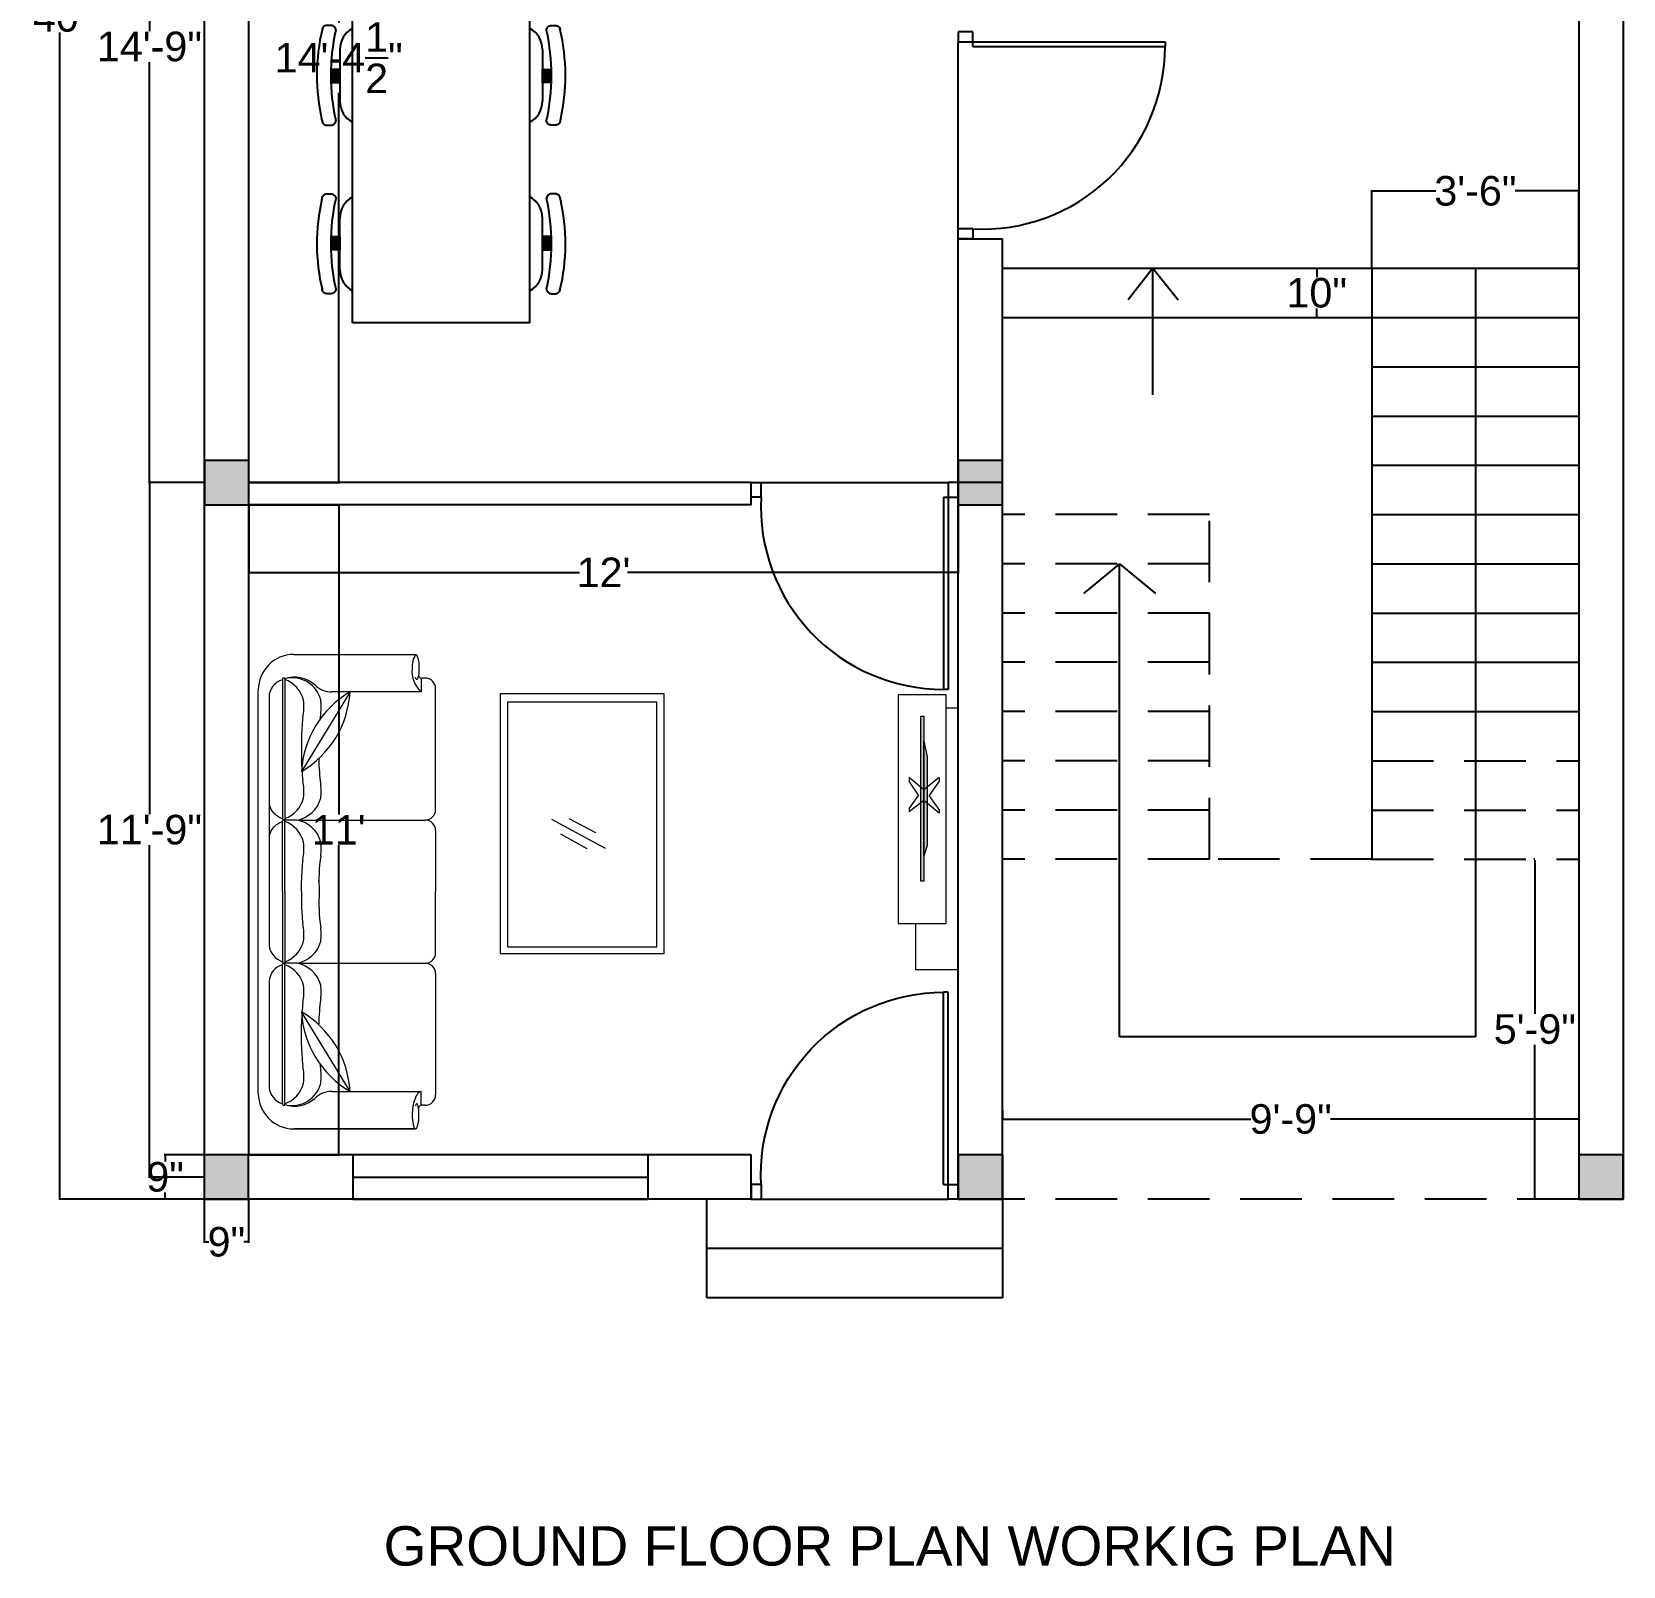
# Model space of a CAD drawing. Header units: inches. Extents: x 131529 to 132823, y 302501 to 303141.
# Drawn here: x 132171.9 to 132494.9, y 302528.1 to 302839.6 of the extents above; entities that cross this region are included whole.
import ezdxf

# ---------------------------------------------------------------- set-up
doc = ezdxf.new("R2010")
doc.units = ezdxf.units.IN
doc.header["$LTSCALE"] = 50
doc.header["$MEASUREMENT"] = 0
doc.header["$PDMODE"] = 34
doc.header["$PDSIZE"] = -1
doc.linetypes.add('HIDDEN', pattern=[0.375, 0.25, -0.125])
for name, color, linetype in [('column-1', 1, 'Continuous'), ('HATCH', 6, 'Continuous'), ('NOI THAT', 42, 'Continuous'), ('stair', 170, 'Continuous'), ('window-1', 32, 'Continuous')]:
    doc.layers.add(name, color=color, linetype=linetype)
for name, color, linetype, lineweight in [('FUR', 32, 'Continuous', 15), ('wall', 7, 'Continuous', 30), ('window', 150, 'Continuous', 13)]:
    doc.layers.add(name, color=color, linetype=linetype, lineweight=lineweight)
doc.styles.get("Standard").update_dxf_attribs({"font": 'arial.ttf'})
doc.dimstyles.get("Standard").update_dxf_attribs({"dimtxt": 6, "dimasz": 0.18, "dimexe": 0.18, "dimexo": 0.0625, "dimgap": 0.09, "dimtad": 0, "dimtih": 1, "dimtoh": 1, "dimdec": 1, "dimzin": 0, "dimdsep": 46, "dimlunit": 4, "dimtxsty": 'Standard', "dimcen": 0.09, "dimadec": 0, "dimazin": 0, "dimtfac": 1, "dimtdec": 1, "dimtofl": 0, "dimtmove": 0, "dimatfit": 3, "dimfxl": 1, "dimtolj": 1, "dimtzin": 0, "dimarcsym": 0})

# ---------------------------------------------------------------- blocks, each defined once
blk = doc.blocks.new('*D12')
at = {"color": 0, "lineweight": -2, "transparency": 16777216}
for p, q in [((132206.87, 303082.59), (132177.37, 303082.59)), ((132177.55, 303082.41), (132177.55, 302845.75)), ((132177.55, 302602.77), (132177.55, 302839.44)), ((132206.87, 302602.59), (132177.37, 302602.59))]:
    blk.add_line(p, q, dxfattribs=at)
at = {"color": 0, "transparency": 16777216}
for points in [[(132177.52, 303082.41), (132177.58, 303082.41), (132177.55, 303082.59)], [(132177.52, 302602.77), (132177.58, 302602.77), (132177.55, 302602.59)]]:
    blk.add_solid(points, dxfattribs=at)
at = {"layer": 'Defpoints', "color": 0, "transparency": 16777216}
for p in [(132206.93, 303082.59), (132177.55, 302602.59), (132206.93, 302602.59)]:
    blk.add_point(p, dxfattribs=at)
at = {"color": 0, "transparency": 16777216, "insert": (132177.55, 302842.59), "char_height": 6, "attachment_point": 5}
blk.add_mtext("\\A1;40'", dxfattribs=at)
blk = doc.blocks.new('c-1')
at = {"true_color": 0x2776bb}
h = blk.add_hatch(color=152, dxfattribs=at)
h.dxf.hatch_style = 1
h.paths.add_polyline_path([(132531.54, 303002.83), (132522.54, 303002.83), (132522.54, 302993.83), (132531.54, 302993.83)])
at = {"layer": 'column-1'}
blk.add_lwpolyline([(132522.54, 303002.83), (132522.54, 302993.83), (132531.54, 302993.83), (132531.54, 303002.83), (132522.54, 303002.83)], dxfattribs=at)
blk = doc.blocks.new('w-2')
at = {"layer": 'window'}
for p, q in [((132432.31, 303078.09), (132372.31, 303078.09)), ((132432.31, 303077.89), (132372.31, 303077.89))]:
    blk.add_line(p, q, dxfattribs=at)
at = {"layer": 'window-1'}
for p, q in [((132372.31, 303082.59), (132372.31, 303073.59)), ((132432.31, 303082.59), (132372.31, 303082.59)), ((132432.31, 303073.59), (132432.31, 303082.59)), ((132372.31, 303073.59), (132432.31, 303073.59))]:
    blk.add_line(p, q, dxfattribs=at)
blk = doc.blocks.new('D1')
at = {"color": 51, "true_color": 0xf7f281}
for p, q in [((-586.56, 32830.65), (-586.56, 32831.65)), ((-586.56, 32831.65), (-584.56, 32831.65)), ((-586.56, 32828.65), (-586.56, 32830.65)), ((-584.56, 32831.65), (-546.56, 32831.65)), ((-584.56, 32828.65), (-584.56, 32831.65)), ((-546.56, 32831.65), (-546.56, 32828.65)), ((-544.56, 32831.65), (-546.56, 32831.65)), ((-544.56, 32830.65), (-544.56, 32831.65)), ((-544.56, 32828.65), (-544.56, 32830.65)), ((-584.56, 32828.65), (-586.56, 32828.65)), ((-547.56, 32828.65), (-547.56, 32789.65)), ((-547.56, 32828.65), (-546.56, 32828.65)), ((-546.56, 32828.65), (-544.56, 32828.65)), ((-546.56, 32828.65), (-546.56, 32789.65)), ((-546.56, 32789.65), (-547.56, 32789.65))]:
    blk.add_line(p, q, dxfattribs=at)
blk.add_arc((-547.56, 32826.7), 37.05, 176.9851, 270, dxfattribs=at)
blk = doc.blocks.new('GFDB')
at = {"color": 0, "linetype": 'Continuous'}
for p, q in [((11360.93, 3800.72), (11360.93, 3800.72)), ((11363.74, 3800.72), (11363.74, 3800.72)), ((11366.55, 3800.72), (11366.55, 3800.72)), ((11369.37, 3800.72), (11369.37, 3800.72)), ((11372.18, 3800.72), (11372.18, 3800.72)), ((11374.99, 3800.72), (11374.99, 3800.72))]:
    blk.add_line(p, q, dxfattribs=at)
at = {"layer": 'HATCH', "linetype": 'Continuous'}
for p, q in [((11359.52, 3800.01), (11359.52, 3800.01)), ((11362.33, 3800.01), (11362.33, 3800.01)), ((11365.15, 3800.01), (11365.15, 3800.01)), ((11367.96, 3800.01), (11367.96, 3800.01)), ((11370.77, 3800.01), (11370.77, 3800.01)), ((11373.58, 3800.01), (11373.58, 3800.01)), ((11360.93, 3799.31), (11360.93, 3799.31)), ((11362.33, 3798.61), (11362.33, 3798.61)), ((11363.74, 3799.31), (11363.74, 3799.31)), ((11365.15, 3798.61), (11365.15, 3798.61)), ((11366.55, 3799.31), (11366.55, 3799.31)), ((11367.96, 3798.61), (11367.96, 3798.61)), ((11369.37, 3799.31), (11369.37, 3799.31)), ((11370.77, 3798.61), (11370.77, 3798.61)), ((11372.18, 3799.31), (11372.18, 3799.31)), ((11373.58, 3798.61), (11373.58, 3798.61))]:
    blk.add_line(p, q, dxfattribs=at)
at = {"layer": 'NOI THAT', "linetype": 'Continuous'}
for p, q in [((11372.18, 3798.35), (11362.6, 3798.35)), ((11366.06, 3798.34), (11368.5, 3798.34)), ((11366.06, 3796.71), (11366.06, 3798.34)), ((11366.06, 3798.04), (11368.43, 3798.04)), ((11366.06, 3797.7), (11368.43, 3797.7)), ((11366.06, 3797.36), (11368.43, 3797.36)), ((11366.06, 3797.02), (11368.43, 3797.02)), ((11366.06, 3796.91), (11368.43, 3796.91)), ((11368.5, 3798.34), (11368.5, 3796.71)), ((11359.01, 3795.01), (11359.01, 3795.04)), ((11375.88, 3795.04), (11375.88, 3795.05))]:
    blk.add_line(p, q, dxfattribs=at)
for points in [[(11359.01, 3795.04), (11359, 3795.04, -0.414214), (11358.1, 3795.94), (11358.1, 3796.68, -0.414214), (11359, 3797.58)], [(11359, 3797.58), (11359.01, 3797.58, -0.414214)], [(11375.78, 3797.58, -0.414214), (11376.68, 3796.68), (11376.68, 3795.94, -0.414214), (11375.78, 3795.04)]]:
    blk.add_lwpolyline(points, format="xyb", dxfattribs=at)
for centre, radius, start, end in [((11362.6, 3802.85), 4.5, 208.5908, 270), ((11372.18, 3802.85), 4.5, 270, 331.4092), ((11367.39, 3834.51), 37.87, 257.1993, 282.8007), ((11367.37, 3831.35), 37.29, 257.0424, 283.4145)]:
    blk.add_arc(centre, radius, start, end, dxfattribs=at)
blk = doc.blocks.new('NGM')
at = {"color": 0, "linetype": 'Continuous'}
for p, q in [((11319.12, 4594.59), (11319.12, 4594.59)), ((11317.72, 4592.48), (11317.72, 4592.48)), ((11320.53, 4592.48), (11320.53, 4592.48)), ((11323.34, 4592.48), (11323.34, 4592.48)), ((11326.15, 4592.48), (11326.15, 4592.48)), ((11328.97, 4592.48), (11328.97, 4592.48)), ((11331.78, 4592.48), (11331.78, 4592.48)), ((11350.21, 4592.48), (11350.21, 4592.48)), ((11353.02, 4592.48), (11353.02, 4592.48)), ((11355.84, 4592.48), (11355.84, 4592.48)), ((11358.65, 4592.48), (11358.65, 4592.48)), ((11361.46, 4592.48), (11361.46, 4592.48)), ((11364.27, 4592.48), (11364.27, 4592.48)), ((11317.72, 4559.53), (11317.72, 4559.53)), ((11320.53, 4559.53), (11320.53, 4559.53)), ((11323.34, 4559.53), (11323.34, 4559.53)), ((11326.15, 4559.53), (11326.15, 4559.53)), ((11328.97, 4559.53), (11328.97, 4559.53)), ((11331.78, 4559.53), (11331.78, 4559.53)), ((11319.12, 4557.42), (11319.12, 4557.42))]:
    blk.add_line(p, q, dxfattribs=at)
at = {"layer": 'HATCH', "linetype": 'Continuous'}
for p, q in [((11319.12, 4593.18), (11319.12, 4593.18)), ((11320.53, 4593.89), (11320.53, 4593.89)), ((11321.93, 4594.59), (11321.93, 4594.59)), ((11321.93, 4593.18), (11321.93, 4593.18)), ((11323.34, 4593.89), (11323.34, 4593.89)), ((11324.75, 4594.59), (11324.75, 4594.59)), ((11324.75, 4593.18), (11324.75, 4593.18)), ((11326.15, 4593.89), (11326.15, 4593.89)), ((11327.56, 4594.59), (11327.56, 4594.59)), ((11327.56, 4593.18), (11327.56, 4593.18)), ((11328.97, 4593.89), (11328.97, 4593.89)), ((11330.37, 4594.59), (11330.37, 4594.59)), ((11330.37, 4593.18), (11330.37, 4593.18)), ((11331.78, 4593.89), (11331.78, 4593.89)), ((11333.18, 4593.18), (11333.18, 4593.18)), ((11348.81, 4593.18), (11348.81, 4593.18)), ((11350.21, 4593.89), (11350.21, 4593.89)), ((11351.62, 4594.59), (11351.62, 4594.59)), ((11351.62, 4593.18), (11351.62, 4593.18)), ((11353.02, 4593.89), (11353.02, 4593.89)), ((11354.43, 4594.59), (11354.43, 4594.59)), ((11354.43, 4593.18), (11354.43, 4593.18)), ((11355.84, 4593.89), (11355.84, 4593.89)), ((11357.24, 4594.59), (11357.24, 4594.59)), ((11357.24, 4593.18), (11357.24, 4593.18)), ((11358.65, 4593.89), (11358.65, 4593.89)), ((11360.06, 4594.59), (11360.06, 4594.59)), ((11360.06, 4593.18), (11360.06, 4593.18)), ((11361.46, 4593.89), (11361.46, 4593.89)), ((11362.87, 4594.59), (11362.87, 4594.59)), ((11362.87, 4593.18), (11362.87, 4593.18)), ((11319.12, 4558.82), (11319.12, 4558.82)), ((11320.53, 4558.12), (11320.53, 4558.12)), ((11321.93, 4558.82), (11321.93, 4558.82)), ((11323.34, 4558.12), (11323.34, 4558.12)), ((11324.75, 4558.82), (11324.75, 4558.82)), ((11326.15, 4558.12), (11326.15, 4558.12)), ((11327.56, 4558.82), (11327.56, 4558.82)), ((11328.97, 4558.12), (11328.97, 4558.12)), ((11330.37, 4558.82), (11330.37, 4558.82)), ((11331.78, 4558.12), (11331.78, 4558.12)), ((11333.18, 4558.82), (11333.18, 4558.82)), ((11321.93, 4557.42), (11321.93, 4557.42)), ((11324.75, 4557.42), (11324.75, 4557.42)), ((11327.56, 4557.42), (11327.56, 4557.42)), ((11330.37, 4557.42), (11330.37, 4557.42))]:
    blk.add_line(p, q, dxfattribs=at)
at = {"layer": 'NOI THAT', "linetype": 'Continuous'}
for p, q in [((11316.82, 4598.16), (11316.82, 4598.15)), ((11324.21, 4594.86), (11324.21, 4596.49)), ((11326.65, 4596.28), (11324.28, 4596.28)), ((11326.65, 4596.17), (11324.28, 4596.17)), ((11326.65, 4596.49), (11326.65, 4594.86)), ((11333.7, 4598.18), (11333.7, 4598.16)), ((11348.29, 4598.18), (11348.29, 4598.16)), ((11355.34, 4596.49), (11355.34, 4594.86)), ((11355.34, 4596.28), (11357.71, 4596.28)), ((11355.34, 4596.17), (11357.71, 4596.17)), ((11357.78, 4594.86), (11357.78, 4596.49)), ((11365.17, 4598.16), (11365.17, 4598.15)), ((11320.53, 4594.85), (11330.11, 4594.85)), ((11326.65, 4594.86), (11324.21, 4594.86)), ((11326.65, 4595.83), (11324.28, 4595.83)), ((11326.65, 4595.49), (11324.28, 4595.49)), ((11326.65, 4595.15), (11324.28, 4595.15)), ((11361.46, 4594.85), (11351.88, 4594.85)), ((11355.34, 4595.83), (11357.71, 4595.83)), ((11355.34, 4595.49), (11357.71, 4595.49)), ((11355.34, 4595.15), (11357.71, 4595.15)), ((11355.34, 4594.86), (11357.78, 4594.86)), ((11320.53, 4557.16), (11330.11, 4557.16)), ((11326.65, 4557.15), (11324.21, 4557.15)), ((11324.21, 4557.15), (11324.21, 4555.52)), ((11326.65, 4556.85), (11324.28, 4556.85)), ((11326.65, 4556.51), (11324.28, 4556.51)), ((11326.65, 4556.17), (11324.28, 4556.17)), ((11326.65, 4555.83), (11324.28, 4555.83)), ((11326.65, 4555.72), (11324.28, 4555.72)), ((11326.65, 4555.52), (11326.65, 4557.15)), ((11316.82, 4553.85), (11316.82, 4553.86)), ((11333.7, 4553.82), (11333.7, 4553.85))]:
    blk.add_line(p, q, dxfattribs=at)
at = {"layer": 'NOI THAT'}
for p, q in [((11310.62, 4559.5), (11310.62, 4592.5)), ((11310.62, 4592.5), (11371.37, 4592.5)), ((11371.37, 4592.5), (11371.37, 4559.5)), ((11310.62, 4559.5), (11371.37, 4559.5))]:
    blk.add_line(p, q, dxfattribs=at)
at = {"layer": 'NOI THAT', "linetype": 'Continuous'}
for points in [[(11316.93, 4595.61, -0.414214), (11316.03, 4596.51), (11316.03, 4597.26, -0.414214), (11316.93, 4598.16)], [(11333.7, 4598.16), (11333.71, 4598.16, -0.414214), (11334.61, 4597.26), (11334.61, 4596.51, -0.414214), (11333.71, 4595.61)], [(11348.29, 4598.16), (11348.28, 4598.16, 0.414214), (11347.38, 4597.26), (11347.38, 4596.51, 0.414214), (11348.28, 4595.61)], [(11365.06, 4595.61, 0.414214), (11365.96, 4596.51), (11365.96, 4597.26, 0.414214), (11365.06, 4598.16)], [(11333.71, 4595.61), (11333.7, 4595.61, -0.414214)], [(11348.28, 4595.61), (11348.29, 4595.61, 0.414214)], [(11316.93, 4556.39, 0.414214), (11316.03, 4555.49), (11316.03, 4554.75, 0.414214), (11316.93, 4553.85)], [(11333.7, 4553.85), (11333.71, 4553.85, 0.414214), (11334.61, 4554.75), (11334.61, 4555.49, 0.414214), (11333.71, 4556.39)], [(11333.71, 4556.39), (11333.7, 4556.39, 0.414214)]]:
    blk.add_lwpolyline(points, format="xyb", dxfattribs=at)
for centre, radius, start, end in [((11325.34, 4561.84), 37.29, 77.0424, 103.4145), ((11356.65, 4561.84), 37.29, 76.5855, 102.9576), ((11325.32, 4558.68), 37.87, 77.1993, 102.8007), ((11356.67, 4558.68), 37.87, 77.1993, 102.8007), ((11320.53, 4590.35), 4.5, 90, 151.4092), ((11330.11, 4590.35), 4.5, 28.5908, 90), ((11351.88, 4590.35), 4.5, 90, 151.4092), ((11361.46, 4590.35), 4.5, 28.5908, 90), ((11320.53, 4561.66), 4.5, 208.5908, 270), ((11330.11, 4561.66), 4.5, 270, 331.4092), ((11325.32, 4593.32), 37.87, 257.1993, 282.8007), ((11325.34, 4590.16), 37.29, 256.5855, 282.9576)]:
    blk.add_arc(centre, radius, start, end, dxfattribs=at)
at = {"layer": 'wall'}
blk.add_blockref('GFDB', (-10.72, 758.81), dxfattribs=at)
blk = doc.blocks.new('A$C3D937D1C')
at = {"linetype": 'Continuous', "lineweight": 9, "ltscale": 0.5}
for p, q in [((8.73, 43.62), (107.98, 43.62)), ((36.31, 40.97), (10.86, 40.97)), ((106.15, 40.98), (45.17, 40.97)), ((6.21, 37.64), (6.07, 37.64)), ((0, 4.96), (0, 34.89)), ((116.71, 34.89), (116.71, 4.93)), ((9.21, 25.56), (9.21, 3.5)), ((107.5, 3.53), (107.5, 25.56)), ((0, 4.96), (0, 4.96))]:
    blk.add_line(p, q, dxfattribs=at)
at = {"lineweight": 9}
for p, q in [((5.91, 37.1), (40.49, 37.1)), ((6.22, 37.67), (40.49, 37.67)), ((40.74, 34.18), (40.74, 37.25)), ((58.36, 37.67), (41, 37.67)), ((58.36, 37.1), (41, 37.1)), ((58.36, 37.67), (75.72, 37.67)), ((58.36, 37.1), (75.72, 37.1)), ((75.97, 34.18), (75.97, 37.25)), ((110.64, 37.67), (76.22, 37.67)), ((110.64, 37.1), (76.22, 37.1)), ((0, 34.92), (0, 4.96)), ((9.21, 21.06), (28.77, 32.99)), ((20.7, 32.98), (25.86, 32.98)), ((40.74, 33.47), (40.74, 2.58)), ((58.36, 32.98), (55.62, 32.98)), ((58.36, 32.98), (61.09, 32.98)), ((75.97, 33.47), (75.97, 2.58)), ((107.51, 21.06), (87.95, 32.99)), ((96.01, 32.98), (90.85, 32.98)), ((116.71, 34.92), (116.71, 4.96)), ((25.57, 28.72), (25.86, 28.72)), ((55.92, 28.72), (55.62, 28.72)), ((60.79, 28.72), (61.09, 28.72)), ((91.15, 28.72), (90.85, 28.72)), ((5.82, 2.58), (5.82, 3.24)), ((6.05, 3.53), (9.21, 3.53)), ((110.66, 3.53), (107.5, 3.53)), ((110.89, 2.58), (110.89, 3.24)), ((38.17, 0), (8.4, 0)), ((43.32, 0), (58.36, 0)), ((73.39, 0), (58.36, 0)), ((78.55, 0), (108.31, 0))]:
    blk.add_line(p, q, dxfattribs=at)
at = {"linetype": 'Continuous', "lineweight": 9, "ltscale": 0.5}
for centre, radius, start, end in [((8.73, 34.89), 8.73, 90, 180), ((107.98, 34.89), 8.73, 360, 90), ((10.56, 36.49), 4.49, 86.1149, 154.1839), ((35.98, 36.42), 4.56, 15.873, 85.841), ((45.7, 36.19), 4.81, 96.2364, 162.0675), ((106.15, 36.49), 4.49, 15.2419, 90), ((13.19, 34.72), 7.59, 162.0332, 221.0399), ((6.08, 37.34), 0.297, 92.0065, 248.3356), ((10.56, 36.49), 4.49, 154.1839, 165.1902), ((103.51, 34.72), 7.59, 318.9601, 18.3222), ((3.32, 25.56), 5.89, 0, 45.2096), ((113.39, 25.56), 5.89, 134.7904, 180.0427), ((0.77, 4.56), 0.863, 103.6527, 152.2539), ((3.38, -4.59), 10.38, 80.7291, 105.7206), ((4.38, -2.43), 8.11, 59.5431, 85.2691), ((7.87, 3.37), 1.35, 5.5333, 62.6245), ((112.54, -0.85), 6.68, 83.7432, 139.024), ((113.63, -0.08), 5.88, 58.4644, 93.5291)]:
    blk.add_arc(centre, radius, start, end, dxfattribs=at)
at = {"lineweight": 9}
for centre, radius, start, end in [((71.23, 36.52), 4.49, 50.4101, 82.4831), ((68.6, 34.76), 7.59, 22.5791, 43.5493), ((83.34, 34.76), 7.59, 136.4507, 157.4209), ((80.7, 36.52), 4.49, 97.3767, 129.5899), ((13.07, 35.37), 7.35, 170.6841, 255.2532), ((13.07, 39.62), 7.35, 200.1029, 255.9463), ((33.49, 39.62), 7.35, 284.0537, 339.8971), ((40.49, 37.38), 0.286, 270, 90), ((41, 37.38), 0.286, 89.9989, 270), ((47.99, 39.62), 7.35, 200.1029, 255.9463), ((68.72, 39.62), 7.35, 284.0537, 339.8971), ((75.72, 37.38), 0.286, 270, 90), ((76.22, 37.38), 0.286, 90, 270), ((83.22, 39.62), 7.35, 200.1029, 255.9463), ((103.64, 39.62), 7.35, 284.0537, 339.8971), ((103.64, 35.37), 7.35, 284.7468, 8.3276), ((110.64, 37.38), 0.286, 270, 90), ((30.17, 8.69), 24.35, 93.3171, 149.4621), ((7.8, 45.36), 24.35, 273.3171, 329.4621), ((12.94, 44.87), 12.48, 262.3814, 281.9506), ((20.7, -8.88), 41.86, 89.9999, 97.1025), ((25.86, -8.88), 41.86, 87.2244, 90.0001), ((25.86, -8.88), 41.86, 82.8975, 86.1148), ((33.62, 44.87), 12.48, 258.0494, 277.6186), ((33.49, 35.37), 7.35, 284.7468, 350.6841), ((47.99, 35.37), 7.35, 189.3159, 255.2532), ((47.86, 44.87), 12.48, 262.3814, 281.9506), ((55.62, -8.88), 41.86, 89.9999, 97.1025), ((61.09, -8.88), 41.86, 82.8975, 90.0001), ((68.85, 44.87), 12.48, 258.0494, 277.6186), ((68.72, 35.37), 7.35, 284.7468, 350.6841), ((83.22, 35.37), 7.35, 189.3159, 255.2532), ((83.09, 44.87), 12.48, 262.3814, 281.9506), ((90.85, -8.88), 41.86, 89.9999, 97.1025), ((86.54, 8.69), 24.35, 30.5379, 86.6829), ((108.91, 45.36), 24.35, 210.5379, 266.6829), ((96.01, -8.88), 41.86, 82.8975, 90.0001), ((103.77, 44.87), 12.48, 258.0494, 277.6186), ((12.86, 40.63), 12.48, 262.3814, 278.0384), ((20.7, -13.14), 41.86, 96.5154, 98.3809), ((25.86, -13.14), 41.86, 81.6191, 90.0001), ((33.71, 40.63), 12.48, 261.9616, 277.6186), ((47.78, 40.63), 12.48, 262.3814, 278.0384), ((55.62, -13.14), 41.86, 86.2594, 98.3809), ((61.09, -13.14), 41.86, 81.6191, 93.7406), ((68.93, 40.63), 12.48, 261.9616, 277.6186), ((83, 40.63), 12.48, 262.3814, 278.0384), ((90.85, -13.14), 41.86, 89.9999, 98.3809), ((96.01, -13.14), 41.86, 81.6191, 83.4846), ((103.85, 40.63), 12.48, 261.9616, 277.6186), ((5.08, 3.47), 0.75, 19.5173, 85.5423), ((111.64, 3.47), 0.75, 94.4577, 160.4827), ((6.05, 3.82), 0.286, 199.5173, 270), ((6.11, 3.24), 0.286, 90, 180), ((8.4, 2.58), 2.58, 180, 270), ((38.17, 2.58), 2.58, 270, 0), ((43.32, 2.58), 2.58, 180, 270), ((73.39, 2.58), 2.58, 270, 0), ((78.55, 2.58), 2.58, 180, 270), ((108.31, 2.58), 2.58, 270, 0), ((110.6, 3.24), 0.286, 0, 90), ((110.66, 3.82), 0.286, 270, 340.4827)]:
    blk.add_arc(centre, radius, start, end, dxfattribs=at)
for centre, major_axis, start_param, end_param in [((3.44, 4.96), (3.44, 0), 3.141593, 5.22756), ((4.12, 4.66), (2.06, 0), -1.055642, 0.689291)]:
    blk.add_ellipse(centre, major_axis=major_axis, ratio=0.249415, start_param=start_param, end_param=end_param, dxfattribs=at)
at = {"lineweight": 9, "extrusion": (0, 0, -1)}
for centre, major_axis, start_param, end_param in [((112.59, 4.66), (2.06, 0), 2.08595, 3.830884), ((113.27, 4.96), (3.44, 0), -0.030964, 2.085967)]:
    blk.add_ellipse(centre, major_axis=major_axis, ratio=0.249415, start_param=start_param, end_param=end_param, dxfattribs=at)
blk = doc.blocks.new('sgsgss')
at = {"layer": 'FUR', "color": 252, "true_color": 0x939598}
for p, q in [((11957.94, -4210.38), (11961.19, -4214.43)), ((11957.94, -4210.38), (11958.88, -4210.38)), ((11958.88, -4210.38), (11962.62, -4213.03)), ((11966.37, -4210.38), (11962.62, -4213.03)), ((11967.34, -4210.38), (11964.01, -4214.46)), ((11966.37, -4210.38), (11967.34, -4210.38)), ((11961.19, -4214.43), (11957.86, -4218.36)), ((11964.01, -4214.46), (11966.96, -4218.36)), ((11957.86, -4218.36), (11958.84, -4218.36)), ((11962.58, -4215.86), (11958.84, -4218.36)), ((11962.58, -4215.86), (11966.01, -4218.36)), ((11966.01, -4218.36), (11966.96, -4218.36))]:
    blk.add_line(p, q, dxfattribs=at)
blk = doc.blocks.new('fgggdg')
at = {"layer": 'wall'}
h = blk.add_hatch(color=256, dxfattribs=at)
h.dxf.hatch_style = 1
h.paths.add_polyline_path([(11973.99, -4187.13), (11973.99, -4187.82), (12008.84, -4187.82), (12008.84, -4187.13)])
h.paths.add_polyline_path([(11982.49, -4186.44), (11979.25, -4187.13), (12003.58, -4187.13), (12001.29, -4186.44)])
at = {"layer": 'FUR', "color": 30, "true_color": 0xf26722}
for points in [[(11973.99, -4187.13), (12008.84, -4187.13), (12008.84, -4187.82), (11973.99, -4187.82)], [(11982.49, -4186.44), (12001.29, -4186.44), (12003.58, -4187.13), (11979.25, -4187.13)]]:
    blk.add_lwpolyline(points, close=True, dxfattribs=at)
at = {"layer": 'wall', "color": 252, "true_color": 0x939598, "xscale": 0.8, "yscale": 0.8, "zscale": 0.8}
blk.add_blockref('sgsgss', (2420.61, -815.59), dxfattribs=at)
blk = doc.blocks.new('VD')
at = {"layer": 'FUR', "ltscale": 0.5}
for p, q in [((26105.8, -1675.93), (26105.8, -1666.58)), ((26105.8, -1666.58), (26114.49, -1666.58)), ((26114.49, -1719.66), (26114.49, -1666.58)), ((26114.49, -1719.66), (26112.03, -1719.66))]:
    blk.add_line(p, q, dxfattribs=at)
blk.add_lwpolyline([(26112.03, -1722.34), (26102.31, -1722.34), (26102.31, -1675.93), (26112.03, -1675.93)], close=True, dxfattribs=at)
blk = doc.blocks.new('*D20')
at = {"color": 0, "lineweight": -2, "transparency": 16777216}
for p, q in [((132215.99, 302920.59), (132234.35, 302920.59)), ((132234.17, 302920.41), (132234.17, 302841.46)), ((132234.17, 302748.27), (132234.17, 302827.23)), ((132215.99, 302748.09), (132234.35, 302748.09))]:
    blk.add_line(p, q, dxfattribs=at)
at = {"color": 0, "transparency": 16777216}
for points in [[(132234.14, 302920.41), (132234.2, 302920.41), (132234.17, 302920.59)], [(132234.14, 302748.27), (132234.2, 302748.27), (132234.17, 302748.09)]]:
    blk.add_solid(points, dxfattribs=at)
at = {"layer": 'Defpoints', "color": 0, "transparency": 16777216}
for p in [(132215.93, 302920.59), (132234.17, 302920.59), (132215.93, 302748.09)]:
    blk.add_point(p, dxfattribs=at)
at = {"color": 0, "transparency": 16777216, "insert": (132234.17, 302834.34), "char_height": 6, "attachment_point": 5}
blk.add_mtext('\\A1;14\'-4{\\H1x;\\S1/2;}"', dxfattribs=at)
blk = doc.blocks.new('*D22')
at = {"color": 0, "lineweight": -2, "transparency": 16777216}
for p, q in [((132215.99, 302743.57), (132234.35, 302743.57)), ((132234.17, 302743.39), (132234.17, 302680.68)), ((132234.17, 302611.77), (132234.17, 302674.48)), ((132215.99, 302611.59), (132234.35, 302611.59))]:
    blk.add_line(p, q, dxfattribs=at)
at = {"color": 0, "transparency": 16777216}
for points in [[(132234.14, 302743.39), (132234.2, 302743.39), (132234.17, 302743.57)], [(132234.14, 302611.77), (132234.2, 302611.77), (132234.17, 302611.59)]]:
    blk.add_solid(points, dxfattribs=at)
at = {"layer": 'Defpoints', "color": 0, "transparency": 16777216}
for p in [(132215.93, 302743.57), (132215.93, 302611.59), (132234.17, 302611.59)]:
    blk.add_point(p, dxfattribs=at)
at = {"color": 0, "transparency": 16777216, "insert": (132234.17, 302677.58), "char_height": 6, "attachment_point": 5}
blk.add_mtext("\\A1;11'", dxfattribs=at)
blk = doc.blocks.new('*D23')
at = {"color": 0, "lineweight": -2, "transparency": 16777216}
for p, q in [((132215.93, 302743.5), (132215.93, 302729.67)), ((132359.93, 302743.5), (132359.93, 302729.67)), ((132216.11, 302729.85), (132283.03, 302729.85)), ((132359.75, 302729.85), (132292.83, 302729.85))]:
    blk.add_line(p, q, dxfattribs=at)
at = {"color": 0, "transparency": 16777216}
for points in [[(132216.11, 302729.88), (132216.11, 302729.82), (132215.93, 302729.85)], [(132359.75, 302729.88), (132359.75, 302729.82), (132359.93, 302729.85)]]:
    blk.add_solid(points, dxfattribs=at)
at = {"layer": 'Defpoints', "color": 0, "transparency": 16777216}
for p in [(132215.93, 302743.57), (132359.93, 302743.57), (132359.93, 302729.85)]:
    blk.add_point(p, dxfattribs=at)
at = {"color": 0, "transparency": 16777216, "insert": (132287.93, 302729.85), "char_height": 6, "attachment_point": 5}
blk.add_mtext("\\A1;12'", dxfattribs=at)
blk = doc.blocks.new('*D31')
at = {"color": 0, "lineweight": -2, "transparency": 16777216}
for p, q in [((132206.81, 302925.09), (132195.56, 302925.09)), ((132195.74, 302924.91), (132195.74, 302839.73)), ((132195.74, 302748.25), (132195.74, 302833.43)), ((132206.87, 302748.07), (132195.56, 302748.07))]:
    blk.add_line(p, q, dxfattribs=at)
at = {"color": 0, "transparency": 16777216}
for points in [[(132195.71, 302924.91), (132195.77, 302924.91), (132195.74, 302925.09)], [(132195.71, 302748.25), (132195.77, 302748.25), (132195.74, 302748.07)]]:
    blk.add_solid(points, dxfattribs=at)
at = {"layer": 'Defpoints', "color": 0, "transparency": 16777216}
for p in [(132206.87, 302925.09), (132195.74, 302748.07), (132206.93, 302748.07)]:
    blk.add_point(p, dxfattribs=at)
at = {"color": 0, "transparency": 16777216, "insert": (132195.74, 302836.58), "char_height": 6, "attachment_point": 5}
blk.add_mtext('\\A1;14\'-9"', dxfattribs=at)
blk = doc.blocks.new('*D32')
at = {"color": 0, "lineweight": -2, "transparency": 16777216}
for p, q in [((132206.87, 302748.07), (132195.56, 302748.07)), ((132195.74, 302747.89), (132195.74, 302680.73)), ((132195.74, 302607.27), (132195.74, 302674.43)), ((132206.81, 302607.09), (132195.56, 302607.09))]:
    blk.add_line(p, q, dxfattribs=at)
at = {"color": 0, "transparency": 16777216}
for points in [[(132195.71, 302747.89), (132195.77, 302747.89), (132195.74, 302748.07)], [(132195.71, 302607.27), (132195.77, 302607.27), (132195.74, 302607.09)]]:
    blk.add_solid(points, dxfattribs=at)
at = {"layer": 'Defpoints', "color": 0, "transparency": 16777216}
for p in [(132206.93, 302748.07), (132195.74, 302607.09), (132206.87, 302607.09)]:
    blk.add_point(p, dxfattribs=at)
at = {"color": 0, "transparency": 16777216, "insert": (132195.74, 302677.58), "char_height": 6, "attachment_point": 5}
blk.add_mtext('\\A1;11\'-9"', dxfattribs=at)
blk = doc.blocks.new('*D35')
at = {"color": 0, "lineweight": -2, "transparency": 16777216}
for p, q in [((132443.93, 302791.66), (132443.93, 302807.46)), ((132444.11, 302807.28), (132456.87, 302807.28)), ((132485.75, 302807.28), (132472.99, 302807.28)), ((132485.93, 302791.66), (132485.93, 302807.46))]:
    blk.add_line(p, q, dxfattribs=at)
at = {"color": 0, "transparency": 16777216}
for points in [[(132444.11, 302807.31), (132444.11, 302807.25), (132443.93, 302807.28)], [(132485.75, 302807.31), (132485.75, 302807.25), (132485.93, 302807.28)]]:
    blk.add_solid(points, dxfattribs=at)
at = {"layer": 'Defpoints', "color": 0, "transparency": 16777216}
for p in [(132485.93, 302807.28), (132443.93, 302791.59), (132485.93, 302791.59)]:
    blk.add_point(p, dxfattribs=at)
at = {"color": 0, "transparency": 16777216, "insert": (132464.93, 302807.28), "char_height": 6, "attachment_point": 5}
blk.add_mtext('\\A1;3\'-6"', dxfattribs=at)
blk = doc.blocks.new('*D36')
at = {"color": 0, "lineweight": -2, "transparency": 16777216}
for p, q in [((132432.56, 302791.59), (132432.9, 302791.59)), ((132432.72, 302791.41), (132432.72, 302789.75)), ((132432.72, 302781.77), (132432.72, 302783.44)), ((132432.56, 302781.59), (132432.9, 302781.59))]:
    blk.add_line(p, q, dxfattribs=at)
at = {"color": 0, "transparency": 16777216}
for points in [[(132432.69, 302791.41), (132432.75, 302791.41), (132432.72, 302791.59)], [(132432.69, 302781.77), (132432.75, 302781.77), (132432.72, 302781.59)]]:
    blk.add_solid(points, dxfattribs=at)
at = {"layer": 'Defpoints', "color": 0, "transparency": 16777216}
for p in [(132432.5, 302791.59), (132432.5, 302781.59), (132432.72, 302781.59)]:
    blk.add_point(p, dxfattribs=at)
at = {"color": 0, "transparency": 16777216, "insert": (132432.72, 302786.59), "char_height": 6, "attachment_point": 5}
blk.add_mtext('\\A1;10"', dxfattribs=at)
blk = doc.blocks.new('*D37')
at = {"color": 0, "lineweight": -2, "transparency": 16777216}
for p, q in [((132368.93, 302620.6), (132368.93, 302618.65)), ((132369.11, 302618.83), (132419.37, 302618.83)), ((132485.75, 302618.83), (132435.5, 302618.83)), ((132485.93, 302620.6), (132485.93, 302618.65))]:
    blk.add_line(p, q, dxfattribs=at)
at = {"color": 0, "transparency": 16777216}
for points in [[(132369.11, 302618.86), (132369.11, 302618.8), (132368.93, 302618.83)], [(132485.75, 302618.86), (132485.75, 302618.8), (132485.93, 302618.83)]]:
    blk.add_solid(points, dxfattribs=at)
at = {"layer": 'Defpoints', "color": 0, "transparency": 16777216}
for p in [(132368.93, 302620.66), (132485.93, 302620.66), (132485.93, 302618.83)]:
    blk.add_point(p, dxfattribs=at)
at = {"color": 0, "transparency": 16777216, "insert": (132427.43, 302618.83), "char_height": 6, "attachment_point": 5}
blk.add_mtext('\\A1;9\'-9"', dxfattribs=at)
blk = doc.blocks.new('*D38')
at = {"color": 0, "lineweight": -2, "transparency": 16777216}
for p, q in [((132477.02, 302671.59), (132476.82, 302671.59)), ((132477, 302671.41), (132477, 302640.25)), ((132477, 302602.77), (132477, 302633.94)), ((132477.02, 302602.59), (132476.82, 302602.59))]:
    blk.add_line(p, q, dxfattribs=at)
at = {"color": 0, "transparency": 16777216}
for points in [[(132476.97, 302671.41), (132477.03, 302671.41), (132477, 302671.59)], [(132476.97, 302602.77), (132477.03, 302602.77), (132477, 302602.59)]]:
    blk.add_solid(points, dxfattribs=at)
at = {"layer": 'Defpoints', "color": 0, "transparency": 16777216}
for p in [(132477.08, 302671.59), (132477, 302602.59), (132477.08, 302602.59)]:
    blk.add_point(p, dxfattribs=at)
at = {"color": 0, "transparency": 16777216, "insert": (132477, 302637.09), "char_height": 6, "attachment_point": 5}
blk.add_mtext('\\A1;5\'-9"', dxfattribs=at)
blk = doc.blocks.new('*D39')
at = {"color": 0, "lineweight": -2, "transparency": 16777216}
for p, q in [((132206.87, 302611.59), (132198.75, 302611.59)), ((132198.93, 302611.41), (132198.93, 302610.25)), ((132206.87, 302602.59), (132198.75, 302602.59)), ((132198.93, 302602.77), (132198.93, 302603.94))]:
    blk.add_line(p, q, dxfattribs=at)
at = {"color": 0, "transparency": 16777216}
for points in [[(132198.9, 302611.41), (132198.96, 302611.41), (132198.93, 302611.59)], [(132198.9, 302602.77), (132198.96, 302602.77), (132198.93, 302602.59)]]:
    blk.add_solid(points, dxfattribs=at)
at = {"layer": 'Defpoints', "color": 0, "transparency": 16777216}
for p in [(132206.93, 302611.59), (132198.93, 302602.59), (132206.93, 302602.59)]:
    blk.add_point(p, dxfattribs=at)
at = {"color": 0, "transparency": 16777216, "insert": (132198.93, 302607.09), "char_height": 6, "attachment_point": 5}
blk.add_mtext('\\A1;9"', dxfattribs=at)
blk = doc.blocks.new('*D40')
at = {"color": 0, "lineweight": -2, "transparency": 16777216}
for p, q in [((132206.87, 302602.53), (132206.87, 302593.73)), ((132215.87, 302602.53), (132215.87, 302593.73)), ((132207.05, 302593.91), (132207.83, 302593.91)), ((132215.69, 302593.91), (132214.91, 302593.91))]:
    blk.add_line(p, q, dxfattribs=at)
at = {"color": 0, "transparency": 16777216}
for points in [[(132207.05, 302593.94), (132207.05, 302593.88), (132206.87, 302593.91)], [(132215.69, 302593.94), (132215.69, 302593.88), (132215.87, 302593.91)]]:
    blk.add_solid(points, dxfattribs=at)
at = {"layer": 'Defpoints', "color": 0, "transparency": 16777216}
for p in [(132206.87, 302602.59), (132215.87, 302602.59), (132215.87, 302593.91)]:
    blk.add_point(p, dxfattribs=at)
at = {"color": 0, "transparency": 16777216, "insert": (132211.37, 302593.91), "char_height": 6, "attachment_point": 5}
blk.add_mtext('\\A1;9"', dxfattribs=at)

msp = doc.modelspace()

# ---------------------------------------------------------------- linework, layer by layer
for p, q in [((132206.93, 302602.59), (132206.93, 303082.59)), ((132494.93, 303082.59), (132494.93, 302602.59)), ((132215.93, 302611.59), (132215.93, 303073.59)), ((132485.93, 303073.59), (132485.93, 302602.59)), ((132359.93, 302602.59), (132359.93, 302797.59)), ((132359.93, 302797.59), (132368.93, 302797.59)), ((132368.93, 302611.59), (132368.93, 302797.59)), ((132399.48, 302791.59), (132394.41, 302785.19)), ((132399.48, 302765.88), (132399.48, 302791.59)), ((132399.48, 302791.59), (132404.56, 302785.19)), ((132464.93, 302791.59), (132464.93, 302635.54)), ((132317.93, 302748.09), (132215.93, 302748.09)), ((132317.93, 302743.59), (132317.93, 302748.09)), ((132317.93, 302743.59), (132317.93, 302748.09)), ((132368.93, 302748.09), (132359.93, 302748.09)), ((132317.93, 302743.59), (132215.93, 302743.59)), ((132392.67, 302731.59), (132385.35, 302725.56)), ((132392.67, 302635.54), (132392.67, 302731.59)), ((132392.67, 302731.59), (132400, 302725.56)), ((132464.93, 302635.54), (132392.67, 302635.54)), ((132317.93, 302611.59), (132215.93, 302611.59)), ((132317.93, 302602.59), (132317.93, 302611.59)), ((132368.93, 302611.59), (132359.93, 302611.59)), ((132368.93, 302611.59), (132368.93, 302602.59)), ((132494.93, 302611.59), (132485.93, 302611.59)), ((132317.93, 302602.59), (132206.93, 302602.59)), ((132368.93, 302602.59), (132359.93, 302602.59)), ((132494.93, 302602.59), (132485.93, 302602.59))]:
    msp.add_line(p, q)
at = {"layer": 'FUR'}
msp.add_lwpolyline([(132266.95, 302705.18), (132266.95, 302652.47), (132300.23, 302652.47), (132300.23, 302705.18)], close=True, dxfattribs=at)
at = {"layer": 'stair'}
for p, q in [((132368.93, 302791.59), (132485.93, 302791.59)), ((132443.93, 302791.59), (132443.93, 302671.59)), ((132368.93, 302781.59), (132485.93, 302781.59)), ((132443.93, 302771.59), (132485.93, 302771.59)), ((132443.93, 302761.59), (132485.93, 302761.59)), ((132443.93, 302751.59), (132485.93, 302751.59)), ((132443.93, 302741.59), (132485.93, 302741.59)), ((132443.93, 302731.59), (132485.93, 302731.59)), ((132443.93, 302721.59), (132485.93, 302721.59)), ((132443.93, 302711.59), (132485.93, 302711.59)), ((132443.93, 302701.59), (132485.93, 302701.59)), ((132308.93, 302582.59), (132308.93, 302602.59)), ((132368.93, 302602.59), (132368.93, 302582.59)), ((132368.93, 302592.59), (132308.93, 302592.59)), ((132368.93, 302582.59), (132308.93, 302582.59))]:
    msp.add_line(p, q, dxfattribs=at)
at = {"layer": 'stair', "linetype": 'HIDDEN'}
for p, q in [((132410.93, 302741.59), (132368.93, 302741.59)), ((132410.93, 302671.59), (132410.93, 302741.59)), ((132410.93, 302731.59), (132368.93, 302731.59)), ((132410.93, 302721.59), (132368.93, 302721.59)), ((132410.93, 302711.59), (132368.93, 302711.59)), ((132410.93, 302701.59), (132368.93, 302701.59)), ((132410.93, 302691.59), (132368.93, 302691.59)), ((132443.93, 302691.59), (132485.93, 302691.59)), ((132410.93, 302681.59), (132368.93, 302681.59)), ((132443.93, 302681.59), (132485.93, 302681.59)), ((132410.93, 302671.59), (132368.93, 302671.59)), ((132443.93, 302671.59), (132410.93, 302671.59)), ((132443.93, 302671.59), (132485.93, 302671.59)), ((132485.93, 302602.59), (132368.93, 302602.59))]:
    msp.add_line(p, q, dxfattribs=at)
at = {"layer": 'window', "color": 4, "ltscale": 10}
for p, q in [((132288.3, 302673.81), (132277.47, 302679.68)), ((132286.37, 302676.97), (132280.94, 302679.8)), ((132284.6, 302673.7), (132279.26, 302676.71))]:
    msp.add_line(p, q, dxfattribs=at)
msp.add_lwpolyline([(132268.45, 302703.52), (132268.45, 302653.81), (132298.73, 302653.81), (132298.73, 302703.52)], close=True, dxfattribs=at)

# ---------------------------------------------------------------- block references
at = {"rotation": 89.99999999999999}
msp.add_blockref('D1', (165191.58, 303384.15), dxfattribs=at)
for name, p in [('c-1', (-315.61, -250.26)), ('c-1', (-162.61, -250.26)), ('D1', (132904.49, 269916.44)), ('c-1', (-315.67, -391.24)), ('w-2', (-135.29, -471)), ('c-1', (-162.61, -391.24)), ('c-1', (-36.61, -391.24))]:
    msp.add_blockref(name, p)
at = {"xscale": -1, "rotation": 180}
msp.add_blockref('D1', (132904.49, 335434.24), dxfattribs=at)
at = {"layer": 'FUR', "xscale": 0.8253570751512788, "yscale": 0.8253570751512788, "zscale": 0.8253570751512788, "rotation": 90.00000000000001}
msp.add_blockref('A$C3D937D1C', (132253.85, 302616.86), dxfattribs=at)
at = {"layer": 'FUR', "color": 30, "true_color": 0xf26722, "xscale": 0.96, "yscale": 0.96, "zscale": 0.96, "rotation": 270}
msp.add_blockref('fgggdg', (136372.63, 314195.65), dxfattribs=at)
at = {"layer": 'wall', "xscale": 1.090909090909091, "yscale": 1.090909090909091, "zscale": 1.090909090909091, "rotation": 90}
msp.add_blockref('NGM', (137246.97, 290441.66), dxfattribs=at)
at = {"layer": 'wall', "xscale": -1, "rotation": 180}
msp.add_blockref('VD', (106245.44, 300982.65), dxfattribs=at)

# ---------------------------------------------------------------- texts
at = {"insert": (132243.29, 302536.19), "char_height": 8, "attachment_point": 1}
msp.add_mtext_dynamic_manual_height_columns('GROUND FLOOR PLAN WORKIG PLAN', width=240.1915, gutter_width=30, heights=[0], dxfattribs=at)

# ---------------------------------------------------------------- dimensions: what is measured, and where the dimension line sits
for base, p1, p2, picture, middle in [((132177.55, 302602.59), (132206.93, 303082.59), (132206.93, 302602.59), '*D12', (132177.55, 302842.59)), ((132195.74, 302748.07), (132206.87, 302925.09), (132206.93, 302748.07), '*D31', (132195.74, 302836.58)), ((132234.17, 302920.59), (132215.93, 302748.09), (132215.93, 302920.59), '*D20', (132234.17, 302834.34)), ((132432.72, 302781.59), (132432.5, 302791.59), (132432.5, 302781.59), '*D36', (132432.72, 302786.59)), ((132195.74, 302607.09), (132206.93, 302748.07), (132206.87, 302607.09), '*D32', (132195.74, 302677.58)), ((132234.17, 302611.59), (132215.93, 302743.57), (132215.93, 302611.59), '*D22', (132234.17, 302677.58)), ((132477, 302602.59), (132477.08, 302671.59), (132477.08, 302602.59), '*D38', (132477, 302637.09)), ((132198.93, 302602.59), (132206.93, 302611.59), (132206.93, 302602.59), '*D39', (132198.93, 302607.09))]:
    dim = msp.add_linear_dim(base=base, p1=p1, p2=p2, angle=90, dimstyle='Standard')
    dim.commit()
    dim.dimension.update_dxf_attribs({"geometry": picture, "text_midpoint": middle})
for base, p1, p2, picture, middle in [((132485.93, 302807.28), (132443.93, 302791.59), (132485.93, 302791.59), '*D35', (132464.93, 302807.28)), ((132359.93, 302729.85), (132215.93, 302743.57), (132359.93, 302743.57), '*D23', (132287.93, 302729.85)), ((132485.93, 302618.83), (132368.93, 302620.66), (132485.93, 302620.66), '*D37', (132427.43, 302618.83)), ((132215.87, 302593.91), (132206.87, 302602.59), (132215.87, 302602.59), '*D40', (132211.37, 302593.91))]:
    dim = msp.add_linear_dim(base=base, p1=p1, p2=p2, dimstyle='Standard')
    dim.commit()
    dim.dimension.update_dxf_attribs({"geometry": picture, "text_midpoint": middle})

doc.saveas('drawing.dxf')
